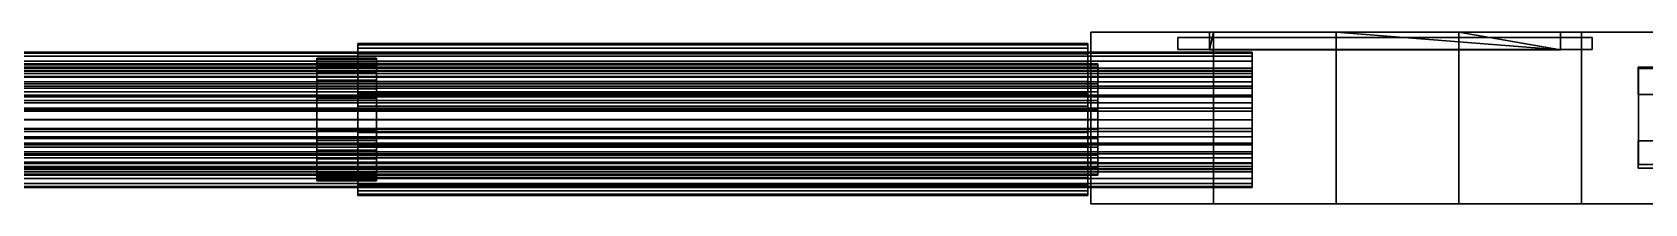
# Model space of a CAD drawing. Extents: x -2.47 to 3.18, y -0.03 to 0.16.
# Drawn here: x -0.74 to 0.992, y -0.029 to 0.155 of the extents above; entities that cross this region are included whole.
import ezdxf

# ---------------------------------------------------------------- set-up
doc = ezdxf.new("R2010")
doc.units = 0
doc.layers.add('CUBO_6', color=250, linetype='CONTINUOUS')
doc.layers.add('CUERPO', color=89, linetype='CONTINUOUS')

msp = doc.modelspace()

# ---------------------------------------------------------------- meshes
at = {"layer": 'CUBO_6'}
mesh = msp.add_polyface(dxfattribs=at)
corners = [(0.4903, 0.1364, -0.0224), (0.4903, 0.1364, 0.0942), (0.9352, 0.1364, -0.0224), (0.9352, 0.1364, 0.0942), (0.9352, 0.1491, -0.0224), (0.9352, 0.1491, 0.0942), (0.4903, 0.1491, -0.0224), (0.4903, 0.1491, 0.0942)]
mesh.append_faces([[corners[k] for k in face] for face in [(0, 1, 3, 2), (2, 3, 5, 4), (4, 5, 7, 6), (6, 7, 1, 0), (1, 7, 5, 3), (6, 0, 2, 4)]])
at = {"layer": 'CUERPO'}
mesh = msp.add_polyface(dxfattribs=at)
corners = [(-0.37, 0.0613, -0.1841), (-0.37, 0.0613, -0.1184), (-0.37, 0.0727, -0.1831), (-0.37, 0.0838, -0.1801), (-0.37, 0.0941, -0.1753), (-0.37, 0.1035, -0.1687), (-0.37, 0.1116, -0.1606), (-0.37, 0.1182, -0.1512), (-0.37, 0.123, -0.1409), (-0.37, 0.126, -0.1298), (-0.37, 0.127, -0.1184), (-0.37, 0.126, -0.107), (-0.37, 0.123, -0.096), (-0.4341, -0.0003, -0.096), (-0.37, -0.0003, -0.096), (-0.37, -0.0033, -0.107), (-0.4341, -0.0033, -0.107), (-0.37, -0.0043, -0.1184), (-0.4341, -0.0043, -0.1184), (-0.37, -0.0033, -0.1298), (-0.4341, -0.0033, -0.1298), (-0.37, -0.0003, -0.1409), (-0.4341, -0.0003, -0.1409), (-0.37, 0.0045, -0.1512), (-0.4341, 0.0045, -0.1512), (-0.37, 0.011, -0.1606), (-0.4341, 0.011, -0.1606), (-0.37, 0.0191, -0.1687), (-0.4341, 0.0191, -0.1687), (-0.37, 0.0285, -0.1753), (-0.4341, 0.0285, -0.1753), (-0.37, 0.0389, -0.1801), (-0.4341, 0.0389, -0.1801), (-0.37, 0.0499, -0.1831), (-0.4341, 0.0499, -0.1831), (-0.37, 0.0613, -0.1841), (-0.4341, 0.0613, -0.1841), (-0.3902, 0.0613, -0.1184), (-0.3902, 0.0613, -0.1998), (-0.3902, 0.0755, -0.1985), (-0.3902, 0.0892, -0.1949), (-0.3902, 0.102, -0.1889), (-0.3902, 0.1136, -0.1807), (-0.3902, 0.1236, -0.1707), (-0.3902, 0.1318, -0.1591), (-0.3902, 0.1378, -0.1462), (-0.3902, 0.1414, -0.1325), (-0.3902, 0.1427, -0.1184), (-0.3902, 0.1414, -0.1043), (-0.3902, 0.1378, -0.0906), (-0.3902, 0.1318, -0.0777), (-0.3902, 0.1236, -0.0661), (-0.3902, 0.1136, -0.0561), (-0.3902, 0.102, -0.048), (-0.3902, 0.0892, -0.042), (-0.3902, 0.0755, -0.0383), (-0.3902, 0.0613, -0.0371), (-0.3902, 0.0472, -0.0383), (-0.3902, 0.0335, -0.042), (-0.3902, 0.0207, -0.048), (-0.3902, 0.009, -0.0561), (-0.3902, -0.001, -0.0661), (-0.3902, -0.0091, -0.0777), (-0.3902, -0.0151, -0.0906), (-0.3902, -0.0188, -0.1043), (-0.3902, -0.02, -0.1184), (-0.3902, -0.0188, -0.1325), (-0.3902, -0.0151, -0.1462), (-0.3902, -0.0091, -0.1591), (-0.3902, -0.001, -0.1707), (-0.3902, 0.009, -0.1807), (-0.3902, 0.0207, -0.1889), (-0.3902, 0.0335, -0.1949), (-0.3902, 0.0472, -0.1985)]
mesh.append_faces([[corners[k] for k in face] for face in [(0, 1, 2, 2), (2, 1, 3, 3), (3, 1, 4, 4), (4, 1, 5, 5), (5, 1, 6, 6), (6, 1, 7, 7), (7, 1, 8, 8), (8, 1, 9, 9), (9, 1, 10, 10), (10, 1, 11, 11), (11, 1, 12, 12), (13, 14, 15, 16), (16, 15, 17, 18), (18, 17, 19, 20), (20, 19, 21, 22), (22, 21, 23, 24), (24, 23, 25, 26), (26, 25, 27, 28), (28, 27, 29, 30), (30, 29, 31, 32), (32, 31, 33, 34), (34, 33, 35, 36), (37, 38, 39, 39), (37, 39, 40, 40), (37, 40, 41, 41), (37, 41, 42, 42), (37, 42, 43, 43), (37, 43, 44, 44), (37, 44, 45, 45), (37, 45, 46, 46), (37, 46, 47, 47), (37, 47, 48, 48), (37, 48, 49, 49), (37, 49, 50, 50), (37, 50, 51, 51), (37, 51, 52, 52), (37, 52, 53, 53), (37, 53, 54, 54), (37, 54, 55, 55), (37, 55, 56, 56), (37, 56, 57, 57), (37, 57, 58, 58), (37, 58, 59, 59), (37, 59, 60, 60), (37, 60, 61, 61), (37, 61, 62, 62), (37, 62, 63, 63), (37, 63, 64, 64), (37, 64, 65, 65), (37, 65, 66, 66), (37, 66, 67, 67), (37, 67, 68, 68), (37, 68, 69, 69), (37, 69, 70, 70), (37, 70, 71, 71), (37, 71, 72, 72), (37, 72, 73, 73), (37, 73, 38, 38)]])
mesh = msp.add_polyface(dxfattribs=at)
corners = [(0.3968, 0.1547, -0.1898), (0.3968, 0.1547, -0.1273), (0.3968, -0.0289, -0.1273), (0.3968, -0.0289, -0.1898), (0.3968, 0.1547, -0.0648), (0.3968, -0.0289, -0.0648), (0.3968, 0.1547, -0.0023), (0.3968, -0.0289, -0.0023), (0.3968, 0.1547, 0.0602), (0.3968, -0.0289, 0.0602), (0.3968, 0.1547, 0.1227), (0.3968, -0.0289, 0.1227), (0.3936, 0.0613, -0.1998), (0.3936, 0.0613, -0.1184), (0.3936, 0.0755, -0.1985), (0.3936, 0.0892, -0.1949), (0.3936, 0.102, -0.1889), (0.3936, 0.1136, -0.1807), (0.3936, 0.1236, -0.1707), (0.3936, 0.1318, -0.1591), (0.3936, 0.1378, -0.1462), (0.3936, 0.1414, -0.1325), (0.3936, 0.1427, -0.1184), (0.3936, 0.1414, -0.1043), (0.3936, 0.1378, -0.0906), (0.3936, 0.1318, -0.0777), (0.3936, 0.1236, -0.0661), (0.3936, 0.1136, -0.0561), (0.3936, 0.102, -0.048), (0.3936, 0.0892, -0.042), (0.3936, 0.0755, -0.0383), (0.3936, 0.0613, -0.0371), (0.3936, 0.0472, -0.0383), (0.3936, 0.0335, -0.042), (0.3936, 0.0207, -0.048), (0.3936, 0.009, -0.0561), (0.3936, -0.001, -0.0661), (0.3936, -0.0091, -0.0777), (0.3936, -0.0151, -0.0906), (0.3936, -0.0188, -0.1043), (0.3936, -0.02, -0.1184), (0.3936, -0.0188, -0.1325), (0.3936, -0.0151, -0.1462), (0.3936, -0.0091, -0.1591), (0.3936, -0.001, -0.1707), (0.3936, 0.009, -0.1807), (0.3936, 0.0207, -0.1889), (0.3936, 0.0335, -0.1949), (-0.3902, 0.0335, -0.1949), (0.3936, 0.0335, -0.1949), (0.3936, 0.0472, -0.1985), (-0.3902, 0.0472, -0.1985), (0.3936, 0.0472, -0.1985), (0.3936, 0.0613, -0.1998), (-0.3902, 0.0613, -0.1998), (0.4046, 0.0613, -0.1813), (0.4046, 0.0613, -0.1217), (0.4046, 0.0717, -0.1804), (0.4046, 0.0817, -0.1777), (0.4046, 0.0911, -0.1733), (0.4046, 0.0996, -0.1674), (0.4046, 0.107, -0.16), (0.4046, 0.113, -0.1515), (0.4046, 0.1173, -0.1421), (0.4046, 0.12, -0.1321), (0.4046, 0.1209, -0.1217), (0.4046, 0.12, -0.1114), (0.4046, 0.1173, -0.1013), (0.4046, 0.113, -0.0919), (0.4046, 0.107, -0.0834), (0.4046, 0.0996, -0.0761), (0.4046, 0.0911, -0.0701), (0.4046, 0.0817, -0.0657)]
mesh.append_faces([[corners[k] for k in face] for face in [(0, 1, 2, 3), (1, 4, 5, 2), (4, 6, 7, 5), (6, 8, 9, 7), (8, 10, 11, 9), (12, 13, 14, 14), (14, 13, 15, 15), (15, 13, 16, 16), (16, 13, 17, 17), (17, 13, 18, 18), (18, 13, 19, 19), (19, 13, 20, 20), (20, 13, 21, 21), (21, 13, 22, 22), (22, 13, 23, 23), (23, 13, 24, 24), (24, 13, 25, 25), (25, 13, 26, 26), (26, 13, 27, 27), (27, 13, 28, 28), (28, 13, 29, 29), (29, 13, 30, 30), (30, 13, 31, 31), (31, 13, 32, 32), (32, 13, 33, 33), (33, 13, 34, 34), (34, 13, 35, 35), (35, 13, 36, 36), (36, 13, 37, 37), (37, 13, 38, 38), (38, 13, 39, 39), (39, 13, 40, 40), (40, 13, 41, 41), (41, 13, 42, 42), (42, 13, 43, 43), (43, 13, 44, 44), (44, 13, 45, 45), (45, 13, 46, 46), (46, 13, 47, 47), (48, 49, 50, 51), (47, 13, 52, 52), (51, 50, 53, 54), (52, 13, 12, 12), (55, 56, 57, 57), (57, 56, 58, 58), (58, 56, 59, 59), (59, 56, 60, 60), (60, 56, 61, 61), (61, 56, 62, 62), (62, 56, 63, 63), (63, 56, 64, 64), (64, 56, 65, 65), (65, 56, 66, 66), (66, 56, 67, 67), (67, 56, 68, 68), (68, 56, 69, 69), (69, 56, 70, 70), (70, 56, 71, 71), (71, 56, 72, 72)]])
mesh = msp.add_polyface(dxfattribs=at)
corners = [(-0.37, 0.123, -0.096), (-0.37, 0.0613, -0.1184), (-0.37, 0.1182, -0.0856), (-0.37, 0.1116, -0.0762), (-0.37, 0.1035, -0.0681), (-0.37, 0.0941, -0.0616), (-0.37, 0.0838, -0.0567), (-0.37, 0.0727, -0.0538), (-0.37, 0.0613, -0.0528), (-0.37, 0.0499, -0.0538), (-0.37, 0.0389, -0.0567), (-0.37, 0.0285, -0.0616), (-0.37, 0.0191, -0.0681), (-0.37, 0.011, -0.0762), (-0.37, 0.0045, -0.0856), (-0.37, -0.0003, -0.096), (-0.37, -0.0033, -0.107), (-0.37, -0.0043, -0.1184), (-0.37, -0.0033, -0.1298), (-0.37, -0.0003, -0.1409), (-0.37, 0.0045, -0.1512), (-0.37, 0.011, -0.1606), (-0.37, 0.0191, -0.1687), (-0.37, 0.0285, -0.1753), (-0.37, 0.0389, -0.1801), (-0.37, 0.0499, -0.1831), (-0.37, 0.0613, -0.1841), (-0.3902, 0.0613, -0.1998), (0.3936, 0.0613, -0.1998), (0.3936, 0.0755, -0.1985), (-0.3902, 0.0755, -0.1985), (0.3936, 0.0892, -0.1949), (-0.3902, 0.0892, -0.1949), (0.3936, 0.102, -0.1889), (-0.3902, 0.102, -0.1889), (0.3936, 0.1136, -0.1807), (-0.3902, 0.1136, -0.1807), (0.3936, 0.1236, -0.1707), (-0.3902, 0.1236, -0.1707), (0.3936, 0.1318, -0.1591), (-0.3902, 0.1318, -0.1591), (0.3936, 0.1378, -0.1462), (-0.3902, 0.1378, -0.1462), (0.3936, 0.1414, -0.1325), (-0.3902, 0.1414, -0.1325), (0.3936, 0.1427, -0.1184), (-0.3902, 0.1427, -0.1184), (0.3936, 0.1414, -0.1043), (-0.3902, 0.1414, -0.1043), (0.3936, 0.1378, -0.0906), (-0.3902, 0.1378, -0.0906), (0.3936, 0.1318, -0.0777), (-0.3902, 0.1318, -0.0777), (0.3936, 0.1236, -0.0661), (-0.3902, 0.1236, -0.0661), (0.3936, 0.1136, -0.0561), (-0.3902, 0.1136, -0.0561), (0.3936, 0.102, -0.048), (-0.3902, 0.102, -0.048), (0.3936, 0.0892, -0.042), (-0.3902, 0.0892, -0.042), (0.3936, 0.0755, -0.0383), (-0.3902, 0.0755, -0.0383), (0.3936, 0.0613, -0.0371), (-0.3902, 0.0613, -0.0371), (0.3936, 0.0472, -0.0383), (-0.3902, 0.0472, -0.0383), (0.3936, 0.0335, -0.042), (-0.3902, 0.0335, -0.042), (0.3936, 0.0207, -0.048), (-0.3902, 0.0207, -0.048), (0.3936, 0.009, -0.0561), (-0.3902, 0.009, -0.0561), (0.3936, -0.001, -0.0661), (-0.3902, -0.001, -0.0661), (0.3936, -0.0091, -0.0777), (-0.3902, -0.0091, -0.0777), (0.3936, -0.0151, -0.0906), (-0.3902, -0.0151, -0.0906), (0.3936, -0.0188, -0.1043), (-0.3902, -0.0188, -0.1043), (0.3936, -0.02, -0.1184), (-0.3902, -0.02, -0.1184), (0.3936, -0.0188, -0.1325), (-0.3902, -0.0188, -0.1325), (0.3936, -0.0151, -0.1462), (-0.3902, -0.0151, -0.1462), (0.3936, -0.0091, -0.1591), (-0.3902, -0.0091, -0.1591), (0.3936, -0.001, -0.1707), (-0.3902, -0.001, -0.1707), (0.3936, 0.009, -0.1807), (-0.3902, 0.009, -0.1807), (0.3936, 0.0207, -0.1889), (-0.3902, 0.0207, -0.1889), (0.3936, 0.0335, -0.1949), (-0.3902, 0.0335, -0.1949)]
mesh.append_faces([[corners[k] for k in face] for face in [(0, 1, 2, 2), (2, 1, 3, 3), (3, 1, 4, 4), (4, 1, 5, 5), (5, 1, 6, 6), (6, 1, 7, 7), (7, 1, 8, 8), (8, 1, 9, 9), (9, 1, 10, 10), (10, 1, 11, 11), (11, 1, 12, 12), (12, 1, 13, 13), (13, 1, 14, 14), (14, 1, 15, 15), (15, 1, 16, 16), (16, 1, 17, 17), (17, 1, 18, 18), (18, 1, 19, 19), (19, 1, 20, 20), (20, 1, 21, 21), (21, 1, 22, 22), (22, 1, 23, 23), (23, 1, 24, 24), (24, 1, 25, 25), (25, 1, 26, 26), (27, 28, 29, 30), (30, 29, 31, 32), (32, 31, 33, 34), (34, 33, 35, 36), (36, 35, 37, 38), (38, 37, 39, 40), (40, 39, 41, 42), (42, 41, 43, 44), (44, 43, 45, 46), (46, 45, 47, 48), (48, 47, 49, 50), (50, 49, 51, 52), (52, 51, 53, 54), (54, 53, 55, 56), (56, 55, 57, 58), (58, 57, 59, 60), (60, 59, 61, 62), (62, 61, 63, 64), (64, 63, 65, 66), (66, 65, 67, 68), (68, 67, 69, 70), (70, 69, 71, 72), (72, 71, 73, 74), (74, 73, 75, 76), (76, 75, 77, 78), (78, 77, 79, 80), (80, 79, 81, 82), (82, 81, 83, 84), (84, 83, 85, 86), (86, 85, 87, 88), (88, 87, 89, 90), (90, 89, 91, 92), (92, 91, 93, 94), (94, 93, 95, 96)]])
mesh = msp.add_polyface(dxfattribs=at)
corners = [(0.3968, -0.0289, -0.1898), (0.3968, -0.0289, -0.1273), (0.5286, -0.0289, -0.1273), (0.5286, -0.0289, -0.1898), (0.3968, -0.0289, -0.0648), (0.5286, -0.0289, -0.0648), (0.3968, -0.0289, -0.0023), (0.5286, -0.0289, -0.0023), (0.3968, -0.0289, 0.0602), (0.5286, -0.0289, 0.0602), (0.3968, -0.0289, 0.1227), (0.5286, -0.0289, 0.1227), (0.5286, 0.1547, -0.1898), (0.5286, 0.1547, -0.1273), (0.3968, 0.1547, -0.1273), (0.3968, 0.1547, -0.1898), (0.5286, 0.1547, -0.0648), (0.3968, 0.1547, -0.0648), (0.5286, 0.1547, -0.0023), (0.3968, 0.1547, -0.0023), (0.5243, 0.1547, -0.0003), (0.5243, 0.1547, 0.0602), (0.3968, 0.1547, 0.0602), (0.5286, 0.1547, -0.0003), (0.5243, 0.1547, 0.0948), (0.5286, 0.1547, 0.0948), (0.5286, 0.1547, 0.1227), (0.3968, 0.1547, 0.1227), (0.5243, 0.1547, 0.0948), (0.5243, 0.1547, 0.0602), (0.5243, 0.1361, -0.0003), (0.5243, 0.1361, 0.0948), (0.5243, 0.1547, -0.0003), (0.5286, 0.1547, -0.0003), (0.4046, 0.0817, -0.0657), (0.4046, 0.0613, -0.1217), (0.4046, 0.0717, -0.063), (0.4046, 0.0613, -0.0621), (0.4046, 0.051, -0.063), (0.4046, 0.0409, -0.0657), (0.4046, 0.0315, -0.0701), (0.4046, 0.023, -0.0761), (0.4046, 0.0157, -0.0834), (0.4046, 0.0097, -0.0919), (0.4046, 0.0053, -0.1013), (0.4046, 0.0026, -0.1114), (0.4046, 0.0017, -0.1217), (0.4046, 0.0026, -0.1321), (0.4046, 0.0053, -0.1421), (0.4046, 0.0097, -0.1515), (0.4046, 0.0157, -0.16), (0.4046, 0.023, -0.1674), (0.4046, 0.0315, -0.1733), (0.4046, 0.0409, -0.1777), (0.4046, 0.051, -0.1804), (0.4046, 0.0613, -0.1813), (0.57, 0.0609, -0.0302), (0.57, 0.0609, -0.0107), (0.57, 0.0701, -0.0099), (0.57, 0.0735, -0.0291), (0.57, 0.079, -0.0075), (0.57, 0.0857, -0.0258), (0.57, 0.0874, -0.0036), (0.57, 0.0971, -0.0205), (0.57, 0.095, 0.0017), (0.57, 0.1075, -0.0132), (0.57, 0.1015, 0.0082), (0.57, 0.1164, -0.0043), (0.57, 0.1068, 0.0158), (0.57, 0.1237, 0.0061), (0.57, 0.1107, 0.0242), (0.57, 0.129, 0.0175), (0.57, 0.1131, 0.0331), (0.57, 0.1323, 0.0297), (0.57, 0.1139, 0.0423), (0.57, 0.1334, 0.0423), (0.57, 0.1131, 0.0515), (0.57, 0.1323, 0.0549), (0.57, 0.1107, 0.0605), (0.57, 0.129, 0.0671), (0.57, 0.1068, 0.0688), (0.57, 0.1237, 0.0786), (0.57, 0.1015, 0.0764), (0.57, 0.1164, 0.0889), (0.57, 0.095, 0.083), (0.57, 0.1075, 0.0979), (0.57, 0.0874, 0.0883), (0.57, 0.0971, 0.1051), (0.57, 0.079, 0.0922), (0.57, 0.0857, 0.1105), (0.57, 0.0701, 0.0946), (0.57, 0.0735, 0.1137), (0.57, 0.0609, 0.0954), (0.57, 0.0609, 0.1148), (0.57, 0.0517, 0.0946), (0.57, 0.0483, 0.1137), (0.57, 0.0427, 0.0922), (0.57, 0.0361, 0.1105), (0.57, 0.0343, 0.0883), (0.57, 0.0246, 0.1051), (0.57, 0.0268, 0.083), (0.57, 0.0143, 0.0979)]
mesh.append_faces([[corners[k] for k in face] for face in [(0, 1, 2, 3), (1, 4, 5, 2), (4, 6, 7, 5), (6, 8, 9, 7), (8, 10, 11, 9), (12, 13, 14, 15), (13, 16, 17, 14), (16, 18, 19, 17), (20, 21, 22, 19), (19, 18, 23, 20), (24, 25, 26, 27), (22, 21, 24, 27), (10, 27, 26, 11), (15, 0, 3, 12), (28, 29, 30, 31), (30, 29, 32, 32), (32, 33, 30, 30), (34, 35, 36, 36), (36, 35, 37, 37), (37, 35, 38, 38), (38, 35, 39, 39), (39, 35, 40, 40), (40, 35, 41, 41), (41, 35, 42, 42), (42, 35, 43, 43), (43, 35, 44, 44), (44, 35, 45, 45), (45, 35, 46, 46), (46, 35, 47, 47), (47, 35, 48, 48), (48, 35, 49, 49), (49, 35, 50, 50), (50, 35, 51, 51), (51, 35, 52, 52), (52, 35, 53, 53), (53, 35, 54, 54), (54, 35, 55, 55), (56, 57, 58, 59), (59, 58, 60, 61), (61, 60, 62, 63), (63, 62, 64, 65), (65, 64, 66, 67), (67, 66, 68, 69), (69, 68, 70, 71), (71, 70, 72, 73), (73, 72, 74, 75), (75, 74, 76, 77), (77, 76, 78, 79), (79, 78, 80, 81), (81, 80, 82, 83), (83, 82, 84, 85), (85, 84, 86, 87), (87, 86, 88, 89), (89, 88, 90, 91), (91, 90, 92, 93), (93, 92, 94, 95), (95, 94, 96, 97), (97, 96, 98, 99), (99, 98, 100, 101)]])
mesh = msp.add_polyface(dxfattribs=at)
corners = [(0.5286, -0.0289, -0.1898), (0.5286, -0.0289, -0.1273), (0.6604, -0.0289, -0.1273), (0.6604, -0.0289, -0.1898), (0.7922, -0.0289, -0.1273), (0.7922, -0.0289, -0.1898), (0.9239, -0.0289, -0.1273), (0.9239, -0.0289, -0.1898), (0.5286, -0.0289, -0.0648), (0.6604, -0.0289, -0.0648), (0.7922, -0.0289, -0.0648), (0.9239, -0.0289, -0.0648), (0.5286, -0.0289, -0.0023), (0.6604, -0.0289, -0.0023), (0.7922, -0.0289, -0.0023), (0.9239, -0.0289, -0.0023), (0.5286, -0.0289, 0.0602), (0.6604, -0.0289, 0.0602), (0.7922, -0.0289, 0.0602), (0.9239, -0.0289, 0.0602), (0.5286, -0.0289, 0.1227), (0.6604, -0.0289, 0.1227), (0.7922, -0.0289, 0.1227), (0.9239, -0.0289, 0.1227), (0.9239, 0.1547, -0.1898), (0.9239, 0.1547, -0.1273), (0.7922, 0.1547, -0.1273), (0.7922, 0.1547, -0.1898), (0.6604, 0.1547, -0.1273), (0.6604, 0.1547, -0.1898), (0.5286, 0.1547, -0.1273), (0.5286, 0.1547, -0.1898), (0.9239, 0.1547, -0.0648), (0.7922, 0.1547, -0.0648), (0.6604, 0.1547, -0.0648), (0.5286, 0.1547, -0.0648), (0.9239, 0.1547, -0.0023), (0.7922, 0.1547, -0.0023), (0.6604, 0.1547, -0.0023), (0.5286, 0.1547, -0.0023), (0.7922, 0.1547, -0.0003), (0.9011, 0.1547, -0.0003), (0.6604, 0.1547, -0.0003), (0.5286, 0.1547, -0.0003), (0.9239, 0.1547, 0.1227), (0.7922, 0.1547, 0.1227), (0.7922, 0.1547, 0.0948), (0.9011, 0.1547, 0.0948), (0.6604, 0.1547, 0.1227), (0.6604, 0.1547, 0.0948), (0.5286, 0.1547, 0.1227), (0.5286, 0.1547, 0.0948), (0.5243, 0.1361, 0.0948), (0.5243, 0.1361, -0.0003), (0.9011, 0.1361, -0.0003), (0.9011, 0.1361, 0.0948), (0.9011, 0.1547, 0.0948), (0.7922, 0.1547, 0.0948), (0.6604, 0.1547, 0.0948), (0.5243, 0.1547, 0.0948), (0.5286, 0.1547, 0.0948), (0.7922, 0.1547, -0.0003), (0.9011, 0.1547, -0.0003), (0.5286, 0.1547, -0.0003), (0.6604, 0.1547, -0.0003), (0.57, 0.0143, 0.0979), (0.57, 0.0268, 0.083), (0.57, 0.0202, 0.0764), (0.57, 0.0053, 0.0889), (0.57, 0.0149, 0.0688), (0.57, -0.0019, 0.0786), (0.57, 0.011, 0.0605), (0.57, -0.0073, 0.0671), (0.57, 0.0086, 0.0515), (0.57, -0.0105, 0.0549), (0.57, 0.0078, 0.0423), (0.57, -0.0116, 0.0423), (0.57, 0.0086, 0.0331), (0.57, -0.0105, 0.0297), (0.57, 0.011, 0.0242), (0.57, -0.0073, 0.0175), (0.57, 0.0149, 0.0158), (0.57, -0.0019, 0.0061), (0.57, 0.0202, 0.0082), (0.57, 0.0053, -0.0043), (0.57, 0.0268, 0.0017), (0.57, 0.0143, -0.0132), (0.57, 0.0343, -0.0036), (0.57, 0.0246, -0.0205), (0.57, 0.0427, -0.0075), (0.57, 0.0361, -0.0258), (0.57, 0.0517, -0.0099), (0.57, 0.0483, -0.0291), (0.57, 0.0609, -0.0107), (0.57, 0.0609, -0.0302)]
mesh.append_faces([[corners[k] for k in face] for face in [(0, 1, 2, 3), (3, 2, 4, 5), (5, 4, 6, 7), (1, 8, 9, 2), (2, 9, 10, 4), (4, 10, 11, 6), (8, 12, 13, 9), (9, 13, 14, 10), (10, 14, 15, 11), (12, 16, 17, 13), (13, 17, 18, 14), (14, 18, 19, 15), (16, 20, 21, 17), (17, 21, 22, 18), (18, 22, 23, 19), (24, 25, 26, 27), (27, 26, 28, 29), (29, 28, 30, 31), (25, 32, 33, 26), (26, 33, 34, 28), (28, 34, 35, 30), (32, 36, 37, 33), (33, 37, 38, 34), (34, 38, 39, 35), (40, 37, 36, 41), (42, 38, 37, 40), (43, 39, 38, 42), (44, 45, 46, 47), (46, 45, 48, 49), (49, 48, 50, 51), (20, 50, 48, 21), (21, 48, 45, 22), (22, 45, 44, 23), (31, 0, 3, 29), (29, 3, 5, 27), (27, 5, 7, 24), (52, 53, 54, 55), (56, 57, 55, 55), (52, 55, 58, 59), (60, 59, 58, 58), (57, 58, 55, 55), (61, 62, 54, 54), (63, 64, 54, 53), (54, 64, 61, 61), (65, 66, 67, 68), (68, 67, 69, 70), (70, 69, 71, 72), (72, 71, 73, 74), (74, 73, 75, 76), (76, 75, 77, 78), (78, 77, 79, 80), (80, 79, 81, 82), (82, 81, 83, 84), (84, 83, 85, 86), (86, 85, 87, 88), (88, 87, 89, 90), (90, 89, 91, 92), (92, 91, 93, 94)]])
mesh = msp.add_polyface(dxfattribs=at)
corners = [(0.9239, -0.0289, -0.1898), (0.9239, -0.0289, -0.1273), (1.0557, -0.0289, -0.1273), (1.0557, -0.0289, -0.1898), (1.1875, -0.0289, -0.1273), (1.1875, -0.0289, -0.1898), (0.9239, -0.0289, -0.0648), (1.0557, -0.0289, -0.0648), (1.1875, -0.0289, -0.0648), (0.9239, -0.0289, -0.0023), (1.0557, -0.0289, -0.0023), (1.1875, -0.0289, -0.0023), (0.9239, -0.0289, 0.0602), (1.0557, -0.0289, 0.0602), (1.1875, -0.0289, 0.0602), (0.9239, -0.0289, 0.1227), (1.0557, -0.0289, 0.1227), (1.1875, -0.0289, 0.1227), (1.1875, 0.1547, -0.1898), (1.1875, 0.1547, -0.1273), (1.0557, 0.1547, -0.1273), (1.0557, 0.1547, -0.1898), (0.9239, 0.1547, -0.1273), (0.9239, 0.1547, -0.1898), (1.1875, 0.1547, -0.0648), (1.0557, 0.1547, -0.0648), (0.9239, 0.1547, -0.0648), (1.1875, 0.1547, -0.0023), (1.0557, 0.1547, -0.0023), (0.9239, 0.1547, -0.0023), (1.1875, 0.1547, 0.0602), (1.0557, 0.1547, 0.0602), (0.9239, 0.1547, 0.0602), (0.9011, 0.1547, 0.0602), (0.9011, 0.1547, -0.0003), (1.1875, 0.1547, 0.1227), (1.0557, 0.1547, 0.1227), (0.9239, 0.1547, 0.1227), (0.9011, 0.1547, 0.0948), (0.9011, 0.1361, -0.0003), (0.9011, 0.1547, -0.0003), (0.9011, 0.1547, 0.0602), (0.9011, 0.1547, 0.0948), (0.9011, 0.1361, 0.0948), (1.1903, 0.097, 0.1914), (1.1925, 0.097, 0.1924), (1.1978, 0.097, 0.1799), (1.1956, 0.097, 0.179), (1.1978, 0.1087, 0.1799), (1.1956, 0.1087, 0.179), (1.1925, 0.1087, 0.1924), (1.1903, 0.1087, 0.1914), (1.1903, 0.0175, 0.1914), (1.1925, 0.0175, 0.1924), (1.1978, 0.0175, 0.1799), (1.1956, 0.0175, 0.179), (1.1956, 0.0291, 0.179), (1.1978, 0.0291, 0.1799), (1.1925, 0.0291, 0.1924), (1.1903, 0.0291, 0.1914), (1.1885, 0.0881, 0.2002), (1.2263, 0.0881, 0.1052), (1.0223, 0.0881, 0.024), (0.9845, 0.0881, 0.119), (1.0223, 0.1174, 0.024), (0.9845, 0.1174, 0.119), (1.2263, 0.1174, 0.1052), (1.1885, 0.1174, 0.2002), (1.1885, 0.0093, 0.2002), (1.2263, 0.0093, 0.1052), (1.0223, 0.0093, 0.024), (0.9845, 0.0093, 0.119), (1.0223, 0.0386, 0.024), (0.9845, 0.0386, 0.119), (1.2263, 0.0386, 0.1052), (1.1885, 0.0386, 0.2002), (0.985, 0.013, 0.1414), (1.2078, 0.013, 0.1414), (1.2078, 0.013, 0.12), (0.985, 0.013, 0.12), (1.2078, 0.1159, 0.12), (0.985, 0.1159, 0.12), (1.2078, 0.1159, 0.1414), (0.985, 0.1159, 0.1414), (1.1369, 0.0273, -0.1297), (1.1481, 0.0273, -0.126), (1.1872, 0.0273, -0.282), (1.176, 0.0273, -0.2858), (1.176, 0.1107, -0.2858), (1.1872, 0.1107, -0.282), (1.1481, 0.1107, -0.126), (1.1369, 0.1107, -0.1297)]
mesh.append_faces([[corners[k] for k in face] for face in [(0, 1, 2, 3), (3, 2, 4, 5), (1, 6, 7, 2), (2, 7, 8, 4), (6, 9, 10, 7), (7, 10, 11, 8), (9, 12, 13, 10), (10, 13, 14, 11), (12, 15, 16, 13), (13, 16, 17, 14), (18, 19, 20, 21), (21, 20, 22, 23), (19, 24, 25, 20), (20, 25, 26, 22), (24, 27, 28, 25), (25, 28, 29, 26), (27, 30, 31, 28), (28, 31, 32, 29), (29, 32, 33, 34), (30, 35, 36, 31), (31, 36, 37, 32), (38, 33, 32, 37), (15, 37, 36, 16), (16, 36, 35, 17), (23, 0, 3, 21), (21, 3, 5, 18), (39, 40, 41, 41), (42, 43, 39, 41), (44, 45, 46, 47), (47, 46, 48, 49), (49, 48, 50, 51), (51, 50, 45, 44), (45, 50, 48, 46), (51, 44, 47, 49), (52, 53, 54, 55), (56, 57, 58, 59), (59, 58, 53, 52), (53, 58, 57, 54), (59, 52, 55, 56), (60, 61, 62, 63), (63, 62, 64, 65), (65, 64, 66, 67), (61, 66, 64, 62), (67, 60, 63, 65), (68, 69, 70, 71), (71, 70, 72, 73), (73, 72, 74, 75), (69, 74, 72, 70), (75, 68, 71, 73), (76, 77, 78, 79), (79, 78, 80, 81), (81, 80, 82, 83), (83, 82, 77, 76), (83, 76, 79, 81), (84, 85, 86, 87), (88, 89, 90, 91), (91, 90, 85, 84), (85, 90, 89, 86), (91, 84, 87, 88)]])
mesh = msp.add_polyface(dxfattribs=at)
corners = [(-1.5422, -0.01, -0.1373), (-1.5422, 0.0613, -0.1248), (-1.5422, -0.0067, -0.1495), (-1.5422, -0.0014, -0.161), (-1.5422, 0.0058, -0.1713), (-1.5422, 0.0148, -0.1803), (-1.5422, 0.0251, -0.1875), (-1.5422, 0.0366, -0.1928), (-1.5422, 0.0488, -0.1961), (-1.5422, 0.0613, -0.1972), (-2.4709, 0.0609, -0.0302), (0.57, 0.0609, -0.0302), (0.57, 0.0735, -0.0291), (-2.4709, 0.0735, -0.0291), (0.57, 0.0609, -0.0107), (-2.4709, 0.0609, -0.0107), (-2.4709, 0.0701, -0.0099), (0.57, 0.0701, -0.0099), (0.57, 0.0857, -0.0258), (-2.4709, 0.0857, -0.0258), (-2.4709, 0.079, -0.0075), (0.57, 0.079, -0.0075), (0.57, 0.0971, -0.0205), (-2.4709, 0.0971, -0.0205), (-2.4709, 0.0874, -0.0036), (0.57, 0.0874, -0.0036), (0.57, 0.1075, -0.0132), (-2.4709, 0.1075, -0.0132), (-2.4709, 0.095, 0.0017), (0.57, 0.095, 0.0017), (0.57, 0.1164, -0.0043), (-2.4709, 0.1164, -0.0043), (-2.4709, 0.1015, 0.0082), (0.57, 0.1015, 0.0082), (0.57, 0.1237, 0.0061), (-2.4709, 0.1237, 0.0061), (-2.4709, 0.1068, 0.0158), (0.57, 0.1068, 0.0158), (0.57, 0.129, 0.0175), (-2.4709, 0.129, 0.0175), (-2.4709, 0.1107, 0.0242), (0.57, 0.1107, 0.0242), (0.57, 0.1323, 0.0297), (-2.4709, 0.1323, 0.0297), (-2.4709, 0.1131, 0.0331), (0.57, 0.1131, 0.0331), (0.57, 0.1334, 0.0423), (-2.4709, 0.1334, 0.0423), (-2.4709, 0.1139, 0.0423), (0.57, 0.1139, 0.0423), (0.57, 0.1323, 0.0549), (-2.4709, 0.1323, 0.0549), (-2.4709, 0.1131, 0.0515), (0.57, 0.1131, 0.0515), (0.57, 0.129, 0.0671), (-2.4709, 0.129, 0.0671), (-2.4709, 0.1107, 0.0605), (0.57, 0.1107, 0.0605), (0.57, 0.1237, 0.0786), (-2.4709, 0.1237, 0.0786), (-2.4709, 0.1068, 0.0688), (0.57, 0.1068, 0.0688), (0.57, 0.1164, 0.0889), (-2.4709, 0.1164, 0.0889), (-2.4709, 0.1015, 0.0764), (0.57, 0.1015, 0.0764), (0.57, 0.1075, 0.0979), (-2.4709, 0.1075, 0.0979), (-2.4709, 0.095, 0.083), (0.57, 0.095, 0.083), (0.57, 0.0971, 0.1051), (-2.4709, 0.0971, 0.1051), (-2.4709, 0.0874, 0.0883), (0.57, 0.0874, 0.0883), (-2.4709, 0.079, 0.0922), (0.57, 0.079, 0.0922), (-2.4709, 0.0701, 0.0946), (0.57, 0.0701, 0.0946), (-2.4709, 0.0609, 0.0954), (0.57, 0.0609, 0.0954), (-2.4709, 0.0517, 0.0946), (0.57, 0.0517, 0.0946), (-2.4709, 0.0427, 0.0922), (0.57, 0.0427, 0.0922), (-2.4709, 0.0343, 0.0883), (0.57, 0.0343, 0.0883), (-2.4709, 0.0268, 0.083), (0.57, 0.0268, 0.083), (-2.4709, 0.0202, 0.0764), (0.57, 0.0202, 0.0764), (-2.4709, 0.0149, 0.0688), (0.57, 0.0149, 0.0688), (-2.4709, 0.011, 0.0605), (0.57, 0.011, 0.0605), (-2.4709, 0.0086, 0.0515), (0.57, 0.0086, 0.0515), (-2.4709, 0.0078, 0.0423), (0.57, 0.0078, 0.0423), (-2.4709, 0.0086, 0.0331), (0.57, 0.0086, 0.0331), (-2.4709, 0.011, 0.0242), (0.57, 0.011, 0.0242), (-2.4709, 0.0149, 0.0158), (0.57, 0.0149, 0.0158), (-2.4709, 0.0202, 0.0082), (0.57, 0.0202, 0.0082), (-2.4709, 0.0268, 0.0017), (0.57, 0.0268, 0.0017), (-2.4709, 0.0343, -0.0036), (0.57, 0.0343, -0.0036), (-2.4709, 0.0427, -0.0075), (0.57, 0.0427, -0.0075), (-2.4709, 0.0517, -0.0099), (0.57, 0.0517, -0.0099)]
mesh.append_faces([[corners[k] for k in face] for face in [(0, 1, 2, 2), (2, 1, 3, 3), (3, 1, 4, 4), (4, 1, 5, 5), (5, 1, 6, 6), (6, 1, 7, 7), (7, 1, 8, 8), (8, 1, 9, 9), (10, 11, 12, 13), (14, 15, 16, 17), (13, 12, 18, 19), (17, 16, 20, 21), (19, 18, 22, 23), (21, 20, 24, 25), (23, 22, 26, 27), (25, 24, 28, 29), (27, 26, 30, 31), (29, 28, 32, 33), (31, 30, 34, 35), (33, 32, 36, 37), (35, 34, 38, 39), (37, 36, 40, 41), (39, 38, 42, 43), (41, 40, 44, 45), (43, 42, 46, 47), (45, 44, 48, 49), (47, 46, 50, 51), (49, 48, 52, 53), (51, 50, 54, 55), (53, 52, 56, 57), (55, 54, 58, 59), (57, 56, 60, 61), (59, 58, 62, 63), (61, 60, 64, 65), (63, 62, 66, 67), (65, 64, 68, 69), (67, 66, 70, 71), (69, 68, 72, 73), (73, 72, 74, 75), (75, 74, 76, 77), (77, 76, 78, 79), (79, 78, 80, 81), (81, 80, 82, 83), (83, 82, 84, 85), (85, 84, 86, 87), (87, 86, 88, 89), (89, 88, 90, 91), (91, 90, 92, 93), (93, 92, 94, 95), (95, 94, 96, 97), (97, 96, 98, 99), (99, 98, 100, 101), (101, 100, 102, 103), (103, 102, 104, 105), (105, 104, 106, 107), (107, 106, 108, 109), (109, 108, 110, 111), (111, 110, 112, 113), (113, 112, 15, 14)]])
mesh = msp.add_polyface(dxfattribs=at)
corners = [(-0.4341, 0.0613, -0.1841), (-0.37, 0.0613, -0.1841), (-0.37, 0.0727, -0.1831), (-0.4341, 0.0727, -0.1831), (-0.37, 0.0838, -0.1801), (-0.4341, 0.0838, -0.1801), (-0.4341, 0.0613, -0.1184), (-0.4341, 0.0838, -0.1801), (-0.4341, 0.0941, -0.1753), (-0.37, 0.0941, -0.1753), (-0.4341, 0.0941, -0.1753), (-0.4341, 0.1035, -0.1687), (-0.37, 0.1035, -0.1687), (-0.4341, 0.1035, -0.1687), (-0.4341, 0.1116, -0.1606), (-0.37, 0.1116, -0.1606), (-0.4341, 0.1116, -0.1606), (-0.4341, 0.1182, -0.1512), (-0.37, 0.1182, -0.1512), (-0.4341, 0.1182, -0.1512), (-0.4341, 0.123, -0.1409), (-0.37, 0.123, -0.1409), (-0.4341, 0.123, -0.1409), (-0.4341, 0.126, -0.1298), (-0.37, 0.126, -0.1298), (-0.4341, 0.126, -0.1298), (-0.4341, 0.127, -0.1184), (-0.37, 0.127, -0.1184), (-0.4341, 0.127, -0.1184), (-0.4341, 0.126, -0.107), (-0.37, 0.126, -0.107), (-0.4341, 0.126, -0.107), (-0.4341, 0.123, -0.096), (-0.37, 0.123, -0.096), (-0.4341, 0.123, -0.096), (-0.4341, 0.1182, -0.0856), (-0.37, 0.1182, -0.0856), (-0.4341, 0.1182, -0.0856), (-0.4341, 0.1116, -0.0762), (-0.37, 0.1116, -0.0762), (-0.4341, 0.1116, -0.0762), (-0.4341, 0.1035, -0.0681), (-0.37, 0.1035, -0.0681), (-0.4341, 0.1035, -0.0681), (-0.4341, 0.0941, -0.0616), (-0.37, 0.0941, -0.0616), (-0.4341, 0.0941, -0.0616), (-0.4341, 0.0838, -0.0567), (-0.37, 0.0838, -0.0567), (-0.4341, 0.0838, -0.0567), (-0.4341, 0.0727, -0.0538), (-0.37, 0.0727, -0.0538), (-0.4341, 0.0727, -0.0538), (-0.4341, 0.0613, -0.0528), (-0.37, 0.0613, -0.0528), (-0.4341, 0.0613, -0.0528), (-0.4341, 0.0499, -0.0538), (-0.37, 0.0499, -0.0538), (-0.4341, 0.0499, -0.0538), (-0.4341, 0.0389, -0.0567), (-0.37, 0.0389, -0.0567), (-0.4341, 0.0389, -0.0567), (-0.4341, 0.0285, -0.0616), (-0.37, 0.0285, -0.0616), (-0.4341, 0.0285, -0.0616), (-0.4341, 0.0191, -0.0681), (-0.37, 0.0191, -0.0681), (-0.4341, 0.0191, -0.0681), (-0.4341, 0.011, -0.0762), (-0.37, 0.011, -0.0762), (-0.4341, 0.011, -0.0762), (-0.4341, 0.0045, -0.0856), (-0.37, 0.0045, -0.0856), (-0.4341, 0.0045, -0.0856), (-0.4341, -0.0003, -0.096), (-0.37, -0.0003, -0.096), (-0.4341, -0.0003, -0.096), (-0.4341, -0.0033, -0.107), (-0.4341, -0.0043, -0.1184), (-0.4341, -0.0033, -0.1298), (-0.4341, -0.0003, -0.1409), (-0.4341, 0.0045, -0.1512), (-0.4341, 0.011, -0.1606), (-0.4341, 0.0191, -0.1687), (-0.4341, 0.0285, -0.1753), (-0.4341, 0.0389, -0.1801), (-0.4341, 0.0499, -0.1831), (-0.4341, 0.0613, -0.1841)]
mesh.append_faces([[corners[k] for k in face] for face in [(0, 1, 2, 3), (3, 2, 4, 5), (6, 7, 8, 8), (5, 4, 9, 10), (6, 8, 11, 11), (10, 9, 12, 13), (6, 11, 14, 14), (13, 12, 15, 16), (6, 14, 17, 17), (16, 15, 18, 19), (6, 17, 20, 20), (19, 18, 21, 22), (6, 20, 23, 23), (22, 21, 24, 25), (6, 23, 26, 26), (25, 24, 27, 28), (6, 26, 29, 29), (28, 27, 30, 31), (6, 29, 32, 32), (31, 30, 33, 34), (6, 32, 35, 35), (34, 33, 36, 37), (6, 35, 38, 38), (37, 36, 39, 40), (6, 38, 41, 41), (40, 39, 42, 43), (6, 41, 44, 44), (43, 42, 45, 46), (6, 44, 47, 47), (46, 45, 48, 49), (6, 47, 50, 50), (49, 48, 51, 52), (6, 50, 53, 53), (52, 51, 54, 55), (6, 53, 56, 56), (55, 54, 57, 58), (6, 56, 59, 59), (58, 57, 60, 61), (6, 59, 62, 62), (61, 60, 63, 64), (6, 62, 65, 65), (64, 63, 66, 67), (6, 65, 68, 68), (67, 66, 69, 70), (6, 68, 71, 71), (70, 69, 72, 73), (6, 71, 74, 74), (73, 72, 75, 76), (6, 74, 77, 77), (6, 77, 78, 78), (6, 78, 79, 79), (6, 79, 80, 80), (6, 80, 81, 81), (6, 81, 82, 82), (6, 82, 83, 83), (6, 83, 84, 84), (6, 84, 85, 85), (6, 85, 86, 86), (6, 86, 87, 87)]])
mesh = msp.add_polyface(dxfattribs=at)
corners = [(-0.4341, 0.0613, -0.1184), (-0.4341, 0.0613, -0.1841), (-0.4341, 0.0727, -0.1831), (-0.4341, 0.0838, -0.1801), (-1.8192, 0.0613, -0.1813), (0.4046, 0.0613, -0.1813), (0.4046, 0.0717, -0.1804), (-1.8192, 0.0717, -0.1804), (0.4046, 0.0817, -0.1777), (-1.8192, 0.0817, -0.1777), (0.4046, 0.0911, -0.1733), (-1.8192, 0.0911, -0.1733), (0.4046, 0.0996, -0.1674), (-1.8192, 0.0996, -0.1674), (0.4046, 0.107, -0.16), (-1.8192, 0.107, -0.16), (0.4046, 0.113, -0.1515), (-1.8192, 0.113, -0.1515), (0.4046, 0.1173, -0.1421), (-1.8192, 0.1173, -0.1421), (0.4046, 0.12, -0.1321), (-1.8192, 0.12, -0.1321), (0.4046, 0.1209, -0.1217), (-1.8192, 0.1209, -0.1217), (0.4046, 0.12, -0.1114), (-1.8192, 0.12, -0.1114), (0.4046, 0.1173, -0.1013), (-1.8192, 0.1173, -0.1013), (0.4046, 0.113, -0.0919), (-1.8192, 0.113, -0.0919), (0.4046, 0.107, -0.0834), (-1.8192, 0.107, -0.0834), (0.4046, 0.0996, -0.0761), (-1.8192, 0.0996, -0.0761), (0.4046, 0.0911, -0.0701), (-1.8192, 0.0911, -0.0701), (0.4046, 0.0817, -0.0657), (-1.8192, 0.0817, -0.0657), (0.4046, 0.0717, -0.063), (-1.8192, 0.0717, -0.063), (0.4046, 0.0613, -0.0621), (-1.8192, 0.0613, -0.0621), (0.4046, 0.051, -0.063), (-1.8192, 0.051, -0.063), (0.4046, 0.0409, -0.0657), (-1.8192, 0.0409, -0.0657), (0.4046, 0.0315, -0.0701), (-1.8192, 0.0315, -0.0701), (0.4046, 0.023, -0.0761), (-1.8192, 0.023, -0.0761), (0.4046, 0.0157, -0.0834), (-1.8192, 0.0157, -0.0834), (0.4046, 0.0097, -0.0919), (-1.8192, 0.0097, -0.0919), (0.4046, 0.0053, -0.1013), (-1.8192, 0.0053, -0.1013), (0.4046, 0.0026, -0.1114), (-1.8192, 0.0026, -0.1114), (0.4046, 0.0017, -0.1217), (-1.8192, 0.0017, -0.1217), (0.4046, 0.0026, -0.1321), (-1.8192, 0.0026, -0.1321), (0.4046, 0.0053, -0.1421), (-1.8192, 0.0053, -0.1421), (0.4046, 0.0097, -0.1515), (-1.8192, 0.0097, -0.1515), (0.4046, 0.0157, -0.16), (-1.8192, 0.0157, -0.16), (0.4046, 0.023, -0.1674), (-1.8192, 0.023, -0.1674), (0.4046, 0.0315, -0.1733), (-1.8192, 0.0315, -0.1733), (0.4046, 0.0409, -0.1777), (-1.8192, 0.0409, -0.1777), (0.4046, 0.051, -0.1804), (-1.8192, 0.051, -0.1804), (-2.4709, 0.0971, 0.1051), (0.57, 0.0971, 0.1051), (0.57, 0.0857, 0.1105), (-2.4709, 0.0857, 0.1105), (0.57, 0.0735, 0.1137), (-2.4709, 0.0735, 0.1137), (0.57, 0.0609, 0.1148), (-2.4709, 0.0609, 0.1148), (0.57, 0.0483, 0.1137), (-2.4709, 0.0483, 0.1137), (0.57, 0.0361, 0.1105), (-2.4709, 0.0361, 0.1105), (0.57, 0.0246, 0.1051), (-2.4709, 0.0246, 0.1051), (0.57, 0.0143, 0.0979), (-2.4709, 0.0143, 0.0979), (0.57, 0.0053, 0.0889), (-2.4709, 0.0053, 0.0889), (0.57, -0.0019, 0.0786), (-2.4709, -0.0019, 0.0786), (0.57, -0.0073, 0.0671), (-2.4709, -0.0073, 0.0671), (0.57, -0.0105, 0.0549), (-2.4709, -0.0105, 0.0549), (0.57, -0.0116, 0.0423), (-2.4709, -0.0116, 0.0423), (0.57, -0.0105, 0.0297), (-2.4709, -0.0105, 0.0297), (0.57, -0.0073, 0.0175), (-2.4709, -0.0073, 0.0175), (0.57, -0.0019, 0.0061), (-2.4709, -0.0019, 0.0061), (0.57, 0.0053, -0.0043), (-2.4709, 0.0053, -0.0043), (0.57, 0.0143, -0.0132), (-2.4709, 0.0143, -0.0132), (0.57, 0.0246, -0.0205), (-2.4709, 0.0246, -0.0205), (0.57, 0.0361, -0.0258), (-2.4709, 0.0361, -0.0258), (0.57, 0.0483, -0.0291), (-2.4709, 0.0483, -0.0291), (0.57, 0.0609, -0.0302), (-2.4709, 0.0609, -0.0302)]
mesh.append_faces([[corners[k] for k in face] for face in [(0, 1, 2, 2), (0, 2, 3, 3), (4, 5, 6, 7), (7, 6, 8, 9), (9, 8, 10, 11), (11, 10, 12, 13), (13, 12, 14, 15), (15, 14, 16, 17), (17, 16, 18, 19), (19, 18, 20, 21), (21, 20, 22, 23), (23, 22, 24, 25), (25, 24, 26, 27), (27, 26, 28, 29), (29, 28, 30, 31), (31, 30, 32, 33), (33, 32, 34, 35), (35, 34, 36, 37), (37, 36, 38, 39), (39, 38, 40, 41), (41, 40, 42, 43), (43, 42, 44, 45), (45, 44, 46, 47), (47, 46, 48, 49), (49, 48, 50, 51), (51, 50, 52, 53), (53, 52, 54, 55), (55, 54, 56, 57), (57, 56, 58, 59), (59, 58, 60, 61), (61, 60, 62, 63), (63, 62, 64, 65), (65, 64, 66, 67), (67, 66, 68, 69), (69, 68, 70, 71), (71, 70, 72, 73), (73, 72, 74, 75), (75, 74, 5, 4), (76, 77, 78, 79), (79, 78, 80, 81), (81, 80, 82, 83), (83, 82, 84, 85), (85, 84, 86, 87), (87, 86, 88, 89), (89, 88, 90, 91), (91, 90, 92, 93), (93, 92, 94, 95), (95, 94, 96, 97), (97, 96, 98, 99), (99, 98, 100, 101), (101, 100, 102, 103), (103, 102, 104, 105), (105, 104, 106, 107), (107, 106, 108, 109), (109, 108, 110, 111), (111, 110, 112, 113), (113, 112, 114, 115), (115, 114, 116, 117), (117, 116, 118, 119)]])

doc.saveas('drawing.dxf')
